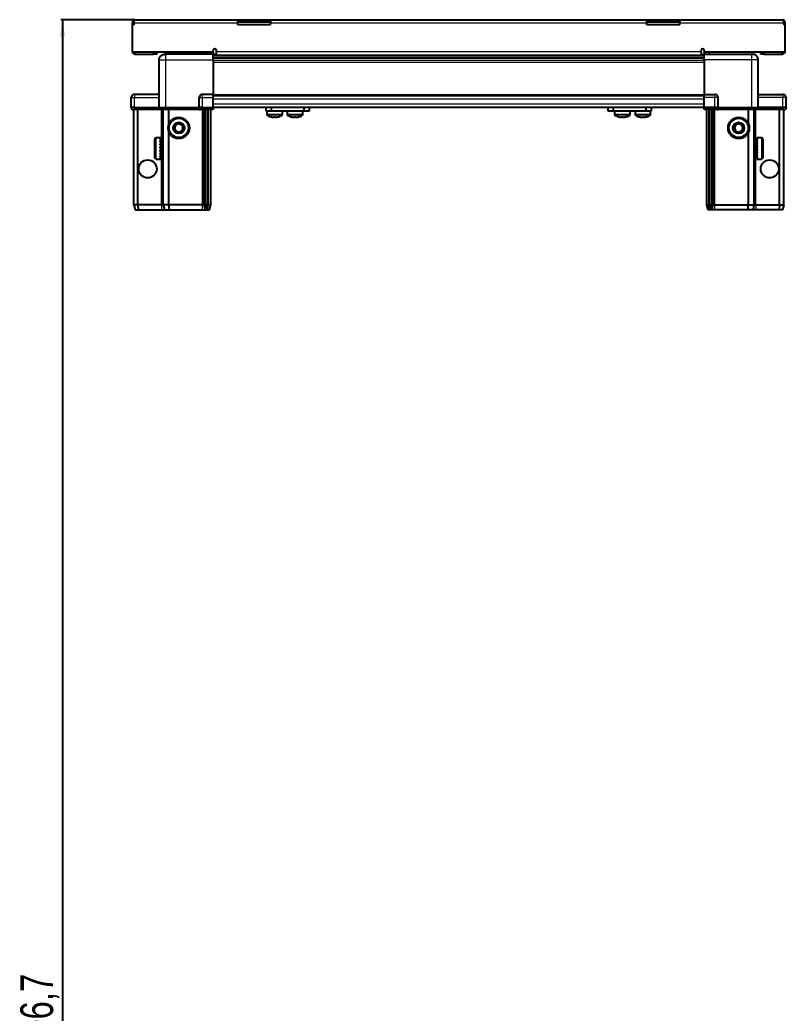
# Model space of a CAD drawing. Header units: millimetres. Extents: x 1021 to 3440, y -389 to 1496.
# Drawn here: x 1077 to 1545, y 218 to 825 of the extents above; entities that cross this region are included whole.
import ezdxf

# ---------------------------------------------------------------- set-up
doc = ezdxf.new("R2010")
doc.units = ezdxf.units.MM
doc.layers.add('FORMAT', color=7, linetype='Continuous')
doc.styles.add('SLDTEXTSTYLE0', font='TXT', dxfattribs={"width": 0.75})
doc.dimstyles.new('SLDDIMSTYLE0', dxfattribs={"dimtxt": 20, "dimasz": 10, "dimexe": 0, "dimexo": 0.0625, "dimgap": 5, "dimtad": 2, "dimdec": 1, "dimrnd": 1e-09, "dimzin": 12, "dimdsep": 46, "dimtxsty": 'SLDTEXTSTYLE0', "dimsah": 1, "dimcen": 0.09, "dimadec": 0, "dimazin": 3, "dimtfac": 1, "dimtofl": 0, "dimtmove": 0, "dimatfit": 3, "dimfxl": 0, "dimfrac": 2, "dimtolj": 1, "dimtzin": 12, "dimarcsym": 0})

# ---------------------------------------------------------------- blocks, each defined once
blk = doc.blocks.new('_D_8')
at = {"layer": 'FORMAT'}
for p, q in [((1146.72, 824.52), (1101.63, 824.52)), ((1102.63, 824.52), (1102.63, -382.18)), ((1147.22, -382.18), (1101.63, -382.18))]:
    blk.add_line(p, q, dxfattribs=at)
for points in [[(1102.63, 824.52), (1101.09, 814.52), (1104.17, 814.52)], [(1102.63, -382.18), (1104.17, -372.18), (1101.09, -372.18)]]:
    blk.add_solid(points, dxfattribs=at)
at = {"layer": 'FORMAT', "insert": (1076.85, 180.53), "char_height": 20, "attachment_point": 1, "rotation": 90, "style": 'SLDTEXTSTYLE0'}
blk.add_mtext('1206,7', dxfattribs=at)

msp = doc.modelspace()

# ---------------------------------------------------------------- linework, layer by layer
at = {"color": 7, "linetype": 'Continuous', "lineweight": 25}
for p, q in [((1146.13, 822.42), (1145.13, 822.42)), ((1145.13, 822.42), (1145.13, 821.52)), ((1145.13, 821.52), (1145.13, 805.02)), ((1146.13, 821.52), (1145.13, 821.52)), ((1146.13, 822.42), (1146.13, 821.52)), ((1146.73, 824.52), (1209.63, 824.52)), ((1209.63, 822.42), (1209.63, 824.52)), ((1209.63, 824.52), (1219.63, 824.52)), ((1219.63, 823.02), (1209.63, 823.02)), ((1209.63, 821.52), (1209.63, 822.42)), ((1229.63, 821.52), (1209.63, 821.52)), ((1219.63, 824.52), (1229.63, 824.52)), ((1229.63, 823.02), (1219.63, 823.02)), ((1229.63, 824.52), (1459.63, 824.52)), ((1229.63, 824.52), (1229.63, 822.42)), ((1229.63, 821.52), (1229.63, 822.42)), ((1459.63, 822.42), (1459.63, 824.52)), ((1459.63, 824.52), (1469.63, 824.52)), ((1469.63, 823.02), (1459.63, 823.02)), ((1459.63, 821.52), (1459.63, 822.42)), ((1479.63, 821.52), (1459.63, 821.52)), ((1469.63, 824.52), (1479.63, 824.52)), ((1479.63, 823.02), (1469.63, 823.02)), ((1479.63, 824.52), (1542.53, 824.52)), ((1479.63, 824.52), (1479.63, 822.42)), ((1479.63, 821.52), (1479.63, 822.42)), ((1543.13, 822.42), (1543.13, 821.52)), ((1543.13, 822.42), (1544.13, 822.42)), ((1544.13, 821.52), (1543.13, 821.52)), ((1544.13, 821.52), (1544.13, 822.42)), ((1544.13, 805.02), (1544.13, 821.52)), ((1145.13, 805.02), (1194.63, 805.02)), ((1147.23, 803.52), (1158.13, 803.52)), ((1160.13, 803.52), (1158.13, 803.52)), ((1160.13, 805.02), (1160.13, 803.52)), ((1165.38, 805.02), (1165.38, 803.52)), ((1194.63, 803.52), (1165.63, 803.52)), ((1191.88, 803.52), (1191.88, 805.02)), ((1194.63, 805.02), (1194.63, 805.87)), ((1194.63, 805.02), (1194.63, 803.52)), ((1194.63, 802.87), (1218.51, 802.87)), ((1494.63, 801.08), (1194.63, 801.08)), ((1494.63, 801.04), (1194.63, 801.04)), ((1196.63, 805.87), (1196.63, 805.12)), ((1196.63, 803.02), (1196.63, 805.12)), ((1196.63, 803.02), (1492.63, 803.02)), ((1213.13, 803.02), (1213.13, 802.87)), ((1213.29, 803.02), (1213.29, 802.87)), ((1213.5, 803.02), (1213.5, 802.87)), ((1214.05, 803.02), (1214.05, 802.87)), ((1214.46, 803.02), (1214.46, 802.87)), ((1215.35, 803.02), (1215.35, 802.87)), ((1215.94, 803.02), (1215.94, 802.87)), ((1217.07, 803.02), (1217.07, 802.87)), ((1217.77, 803.02), (1217.77, 802.87)), ((1218.51, 802.87), (1219.05, 802.87)), ((1219.05, 803.02), (1219.05, 802.87)), ((1219.05, 802.87), (1219.05, 802.87)), ((1219.05, 802.87), (1219.78, 802.87)), ((1219.23, 803.02), (1219.23, 802.87)), ((1219.73, 803.02), (1219.73, 802.87)), ((1219.78, 803.02), (1219.78, 802.87)), ((1219.78, 802.87), (1220.75, 802.87)), ((1219.78, 802.87), (1219.78, 802.87)), ((1220.75, 802.87), (1468.51, 802.87)), ((1221.08, 803.02), (1221.08, 802.87)), ((1221.09, 803.02), (1221.09, 802.87)), ((1221.78, 803.02), (1221.78, 802.87)), ((1222.96, 803.02), (1222.96, 802.87)), ((1223.57, 803.02), (1223.57, 802.87)), ((1224.52, 803.02), (1224.52, 802.87)), ((1224.98, 803.02), (1224.98, 802.87)), ((1225.61, 803.02), (1225.61, 802.87)), ((1225.86, 803.02), (1225.86, 802.87)), ((1226.1, 803.02), (1226.1, 802.87)), ((1226.13, 803.02), (1226.13, 802.87)), ((1463.13, 803.02), (1463.13, 802.87)), ((1463.24, 803.02), (1463.24, 802.87)), ((1463.42, 803.02), (1463.42, 802.87)), ((1463.93, 803.02), (1463.93, 802.87)), ((1464.32, 803.02), (1464.32, 802.87)), ((1465.18, 803.02), (1465.18, 802.87)), ((1465.74, 803.02), (1465.74, 802.87)), ((1466.86, 803.02), (1466.86, 802.87)), ((1467.54, 803.02), (1467.54, 802.87)), ((1468.42, 802.87), (1468.81, 802.87)), ((1468.81, 803.02), (1468.81, 802.87)), ((1468.81, 802.87), (1468.82, 802.87)), ((1468.82, 802.87), (1469.55, 802.87)), ((1469.07, 803.02), (1469.07, 802.87)), ((1469.55, 803.02), (1469.55, 802.87)), ((1469.55, 802.87), (1470.84, 802.87)), ((1470.75, 802.87), (1494.63, 802.87)), ((1470.84, 803.02), (1470.84, 802.87)), ((1470.94, 803.02), (1470.94, 802.87)), ((1471.56, 803.02), (1471.56, 802.87)), ((1472.76, 803.02), (1472.76, 802.87)), ((1473.38, 803.02), (1473.38, 802.87)), ((1474.36, 803.02), (1474.36, 802.87)), ((1474.84, 803.02), (1474.84, 802.87)), ((1475.51, 803.02), (1475.51, 802.87)), ((1475.79, 803.02), (1475.79, 802.87)), ((1476.08, 803.02), (1476.08, 802.87)), ((1476.13, 802.87), (1476.13, 803.02)), ((1476.13, 803.02), (1476.13, 802.87)), ((1492.63, 805.12), (1492.63, 805.87)), ((1492.63, 805.12), (1492.63, 803.02)), ((1494.63, 805.87), (1494.63, 805.02)), ((1494.63, 805.02), (1544.13, 805.02)), ((1494.63, 805.02), (1494.63, 803.52)), ((1494.63, 803.52), (1523.63, 803.52)), ((1497.38, 805.02), (1497.38, 803.52)), ((1523.88, 803.52), (1523.88, 805.02)), ((1529.13, 803.52), (1529.13, 805.02)), ((1531.13, 803.52), (1529.13, 803.52)), ((1531.13, 803.52), (1542.03, 803.52)), ((1161.63, 771.02), (1161.63, 800.02)), ((1194.63, 800.02), (1194.63, 779.02)), ((1494.63, 800.02), (1494.63, 779.02)), ((1527.63, 771.02), (1527.63, 800.02)), ((1144.63, 771.02), (1144.63, 777.02)), ((1161.63, 779.02), (1146.63, 779.02)), ((1186.13, 771.02), (1186.13, 777.02)), ((1194.63, 779.02), (1188.13, 779.02)), ((1194.63, 777.02), (1194.63, 779.02)), ((1194.63, 778.37), (1494.63, 778.37)), ((1194.63, 771.02), (1194.63, 777.02)), ((1494.63, 779.02), (1501.13, 779.02)), ((1494.63, 777.02), (1494.63, 779.02)), ((1494.63, 771.02), (1494.63, 777.02)), ((1503.13, 771.02), (1503.13, 777.02)), ((1527.63, 779.02), (1542.63, 779.02)), ((1544.63, 771.02), (1544.63, 777.02)), ((1144.63, 771.02), (1144.63, 771.02)), ((1144.63, 771.02), (1144.63, 770.69)), ((1144.63, 771.02), (1144.63, 770.69)), ((1146.63, 771.02), (1144.63, 771.02)), ((1144.63, 770.69), (1145.13, 769.82)), ((1144.63, 770.69), (1145.13, 769.82)), ((1146.63, 771.02), (1161.43, 771.02)), ((1161.43, 771.02), (1161.63, 771.02)), ((1161.63, 771.02), (1161.63, 769.82)), ((1161.63, 771.02), (1165.63, 771.02)), ((1165.63, 771.02), (1185.93, 771.02)), ((1185.93, 771.02), (1186.13, 771.02)), ((1186.13, 771.02), (1186.13, 769.82)), ((1188.13, 771.02), (1186.13, 771.02)), ((1186.13, 771.02), (1188.13, 771.02)), ((1188.13, 771.02), (1194.63, 771.02)), ((1188.13, 770.69), (1194.63, 770.69)), ((1194.63, 771.17), (1494.63, 771.17)), ((1194.63, 771.02), (1194.63, 770.69)), ((1194.63, 770.69), (1194.63, 769.82)), ((1227.08, 768.67), (1227.08, 771.17)), ((1230.08, 771.17), (1230.08, 768.67)), ((1250.28, 768.67), (1250.28, 771.17)), ((1253.28, 771.17), (1253.28, 768.67)), ((1435.98, 768.67), (1435.98, 771.17)), ((1438.98, 771.17), (1438.98, 768.67)), ((1459.18, 768.67), (1459.18, 771.17)), ((1462.18, 771.17), (1462.18, 768.67)), ((1494.63, 771.02), (1501.13, 771.02)), ((1494.63, 771.02), (1494.63, 770.69)), ((1494.63, 771.02), (1494.63, 771.02)), ((1501.13, 771.02), (1494.63, 771.02)), ((1494.63, 769.82), (1494.63, 770.69)), ((1494.63, 770.69), (1494.63, 770.69)), ((1494.63, 770.69), (1501.13, 770.69)), ((1503.13, 771.02), (1501.13, 771.02)), ((1503.13, 771.02), (1503.13, 769.82)), ((1503.13, 771.02), (1503.33, 771.02)), ((1503.33, 771.02), (1523.63, 771.02)), ((1523.63, 771.02), (1527.63, 771.02)), ((1527.63, 771.02), (1527.63, 769.82)), ((1527.63, 771.02), (1527.83, 771.02)), ((1527.83, 771.02), (1542.63, 771.02)), ((1542.63, 771.02), (1527.83, 771.02)), ((1544.63, 771.02), (1542.63, 771.02)), ((1544.13, 769.82), (1544.63, 770.69)), ((1544.63, 771.02), (1544.63, 770.69)), ((1145.13, 769.82), (1146.63, 769.82)), ((1146.13, 711.52), (1146.13, 769.82)), ((1161.43, 769.82), (1146.63, 769.82)), ((1148.63, 711.52), (1148.63, 769.82)), ((1161.63, 769.82), (1161.43, 769.82)), ((1165.63, 769.82), (1161.63, 769.82)), ((1164.13, 711.52), (1164.13, 769.82)), ((1185.93, 769.82), (1165.63, 769.82)), ((1167.63, 761.02), (1167.63, 769.82)), ((1186.13, 769.82), (1185.93, 769.82)), ((1186.13, 769.82), (1186.81, 769.82)), ((1194.63, 769.82), (1186.81, 769.82)), ((1189.13, 711.52), (1189.13, 769.82)), ((1190.13, 711.52), (1190.13, 769.82)), ((1191.63, 711.52), (1191.63, 769.82)), ((1193.13, 711.52), (1193.13, 769.82)), ((1230.08, 768.67), (1227.08, 768.67)), ((1227.43, 768.67), (1227.43, 766.76)), ((1250.28, 768.67), (1230.08, 768.67)), ((1236.93, 766.76), (1236.93, 768.67)), ((1239.88, 768.67), (1239.88, 766.76)), ((1239.93, 768.67), (1239.93, 766.76)), ((1249.43, 766.76), (1249.43, 768.67)), ((1253.28, 768.67), (1250.28, 768.67)), ((1438.98, 768.67), (1435.98, 768.67)), ((1459.18, 768.67), (1438.98, 768.67)), ((1439.83, 768.67), (1439.83, 766.76)), ((1449.33, 766.76), (1449.33, 768.67)), ((1449.38, 766.76), (1449.38, 768.67)), ((1452.33, 768.67), (1452.33, 766.76)), ((1462.18, 768.67), (1459.18, 768.67)), ((1461.83, 766.76), (1461.83, 768.67)), ((1502.45, 769.82), (1494.63, 769.82)), ((1496.13, 711.52), (1496.13, 769.82)), ((1497.63, 711.52), (1497.63, 769.82)), ((1499.13, 711.52), (1499.13, 769.82)), ((1500.13, 711.52), (1500.13, 769.82)), ((1502.45, 769.82), (1503.13, 769.82)), ((1503.33, 769.82), (1503.13, 769.82)), ((1523.63, 769.82), (1503.33, 769.82)), ((1521.63, 761.02), (1521.63, 769.82)), ((1527.63, 769.82), (1523.63, 769.82)), ((1525.13, 711.52), (1525.13, 769.82)), ((1527.83, 769.82), (1527.63, 769.82)), ((1542.63, 769.82), (1527.83, 769.82)), ((1540.63, 711.52), (1540.63, 769.82)), ((1542.63, 769.82), (1544.13, 769.82)), ((1543.13, 711.52), (1543.13, 769.82)), ((1162.63, 752.52), (1159.73, 752.52)), ((1162.13, 752.43), (1162.63, 752.43)), ((1162.13, 752.43), (1162.13, 752.26)), ((1162.13, 752.26), (1162.63, 752.26)), ((1162.63, 752.43), (1162.63, 752.52)), ((1162.63, 752.26), (1162.63, 752.43)), ((1162.63, 751.77), (1162.63, 752.26)), ((1167.63, 711.52), (1167.63, 756.02)), ((1521.63, 711.52), (1521.63, 756.02)), ((1529.53, 752.52), (1526.63, 752.52)), ((1526.63, 752.52), (1526.63, 752.51)), ((1527.13, 752.51), (1526.63, 752.51)), ((1526.63, 752.51), (1526.63, 752.43)), ((1526.63, 752.43), (1526.63, 752.09)), ((1527.13, 752.43), (1526.63, 752.43)), ((1527.13, 752.43), (1527.13, 752.51)), ((1158.93, 740.32), (1158.93, 751.72)), ((1162.13, 751.77), (1162.63, 751.77)), ((1162.13, 751.77), (1162.13, 751.39)), ((1162.13, 751.39), (1162.63, 751.39)), ((1162.13, 750.56), (1162.63, 750.56)), ((1162.13, 750.56), (1162.13, 750)), ((1162.13, 750), (1162.63, 750)), ((1162.13, 748.9), (1162.63, 748.9)), ((1162.13, 748.9), (1162.13, 748.22)), ((1162.13, 748.22), (1162.63, 748.22)), ((1162.13, 746.95), (1162.63, 746.95)), ((1162.13, 746.95), (1162.13, 746.22)), ((1162.13, 746.65), (1162.63, 746.65)), ((1162.13, 746.22), (1162.63, 746.22)), ((1162.63, 751.39), (1162.63, 751.77)), ((1162.63, 750.56), (1162.63, 751.39)), ((1162.63, 750), (1162.63, 750.56)), ((1162.73, 750.42), (1162.63, 750.42)), ((1162.63, 748.9), (1162.63, 750)), ((1162.63, 748.22), (1162.63, 748.9)), ((1162.63, 746.95), (1162.63, 748.22)), ((1162.63, 746.65), (1162.63, 746.95)), ((1162.63, 744.92), (1162.63, 746.22)), ((1162.73, 748.91), (1162.73, 750.42)), ((1162.73, 741.62), (1162.73, 748.91)), ((1163.61, 749.33), (1163.13, 750.02)), ((1163.13, 742.02), (1163.13, 750.02)), ((1164.1, 750.02), (1163.61, 749.33)), ((1163.61, 742.71), (1163.61, 749.33)), ((1164.13, 750.02), (1164.1, 750.02)), ((1164.1, 742.02), (1164.1, 750.02)), ((1525.16, 750.02), (1525.13, 750.02)), ((1525.65, 749.33), (1525.16, 750.02)), ((1525.16, 750.02), (1525.16, 748.98)), ((1525.16, 748.98), (1525.16, 742.02)), ((1526.13, 750.02), (1525.65, 749.33)), ((1525.65, 749.33), (1525.65, 748.47)), ((1525.65, 748.47), (1525.65, 742.71)), ((1526.13, 750.02), (1526.13, 748.98)), ((1526.13, 748.98), (1526.13, 742.02)), ((1526.63, 750.42), (1526.53, 750.42)), ((1526.53, 750.42), (1526.53, 741.62)), ((1527.13, 752.09), (1526.63, 752.09)), ((1526.63, 752.09), (1526.63, 751.78)), ((1526.63, 751.78), (1526.63, 751.07)), ((1527.13, 751.78), (1526.63, 751.78)), ((1527.13, 751.07), (1526.63, 751.07)), ((1526.63, 751.07), (1526.63, 750.57)), ((1526.63, 750.57), (1526.63, 749.55)), ((1527.13, 750.57), (1526.63, 750.57)), ((1527.13, 749.55), (1526.63, 749.55)), ((1526.63, 749.55), (1526.63, 748.91)), ((1526.63, 748.91), (1526.63, 747.7)), ((1527.13, 748.91), (1526.63, 748.91)), ((1527.13, 747.7), (1526.63, 747.7)), ((1526.63, 747.7), (1526.63, 747.15)), ((1527.13, 747.15), (1526.63, 747.15)), ((1526.63, 746.97), (1526.63, 745.67)), ((1527.13, 746.97), (1526.63, 746.97)), ((1527.13, 751.78), (1527.13, 752.09)), ((1527.13, 750.57), (1527.13, 751.07)), ((1527.13, 748.91), (1527.13, 749.55)), ((1527.13, 746.97), (1527.13, 747.7)), ((1530.33, 751.72), (1530.33, 750.23)), ((1530.33, 750.23), (1530.33, 740.32)), ((1162.13, 744.92), (1162.63, 744.92)), ((1162.13, 744.92), (1162.13, 744.2)), ((1162.13, 744.79), (1162.63, 744.79)), ((1162.13, 744.2), (1162.63, 744.2)), ((1162.13, 743), (1162.63, 743)), ((1162.13, 743), (1162.13, 742.36)), ((1162.13, 742.36), (1162.63, 742.36)), ((1162.13, 741.37), (1162.63, 741.37)), ((1162.13, 741.37), (1162.13, 740.88)), ((1162.13, 740.88), (1162.63, 740.88)), ((1162.13, 740.19), (1162.63, 740.19)), ((1162.13, 740.19), (1162.13, 739.9)), ((1162.63, 744.2), (1162.63, 744.79)), ((1162.63, 743), (1162.63, 744.2)), ((1162.63, 742.36), (1162.63, 743)), ((1162.63, 741.37), (1162.63, 742.36)), ((1162.63, 741.62), (1162.73, 741.62)), ((1162.63, 740.88), (1162.63, 741.37)), ((1162.63, 740.19), (1162.63, 740.88)), ((1162.63, 739.9), (1162.63, 740.19)), ((1163.13, 742.02), (1163.61, 742.71)), ((1163.61, 742.71), (1164.1, 742.02)), ((1164.1, 742.02), (1164.13, 742.02)), ((1525.13, 742.02), (1525.16, 742.02)), ((1525.16, 742.02), (1525.65, 742.71)), ((1525.65, 742.71), (1526.13, 742.02)), ((1526.53, 741.62), (1526.63, 741.62)), ((1527.13, 745.67), (1526.63, 745.67)), ((1527.13, 745.29), (1526.63, 745.29)), ((1526.63, 745.29), (1526.63, 744.94)), ((1527.13, 744.94), (1526.63, 744.94)), ((1526.63, 744.94), (1526.63, 743.68)), ((1527.13, 743.68), (1526.63, 743.68)), ((1526.63, 743.68), (1526.63, 743.01)), ((1526.63, 743.01), (1526.63, 741.92)), ((1527.13, 743.01), (1526.63, 743.01)), ((1527.13, 741.92), (1526.63, 741.92)), ((1526.63, 741.92), (1526.63, 741.38)), ((1526.63, 741.38), (1526.63, 740.57)), ((1527.13, 741.38), (1526.63, 741.38)), ((1527.13, 740.57), (1526.63, 740.57)), ((1526.63, 740.57), (1526.63, 740.2)), ((1526.63, 740.2), (1526.63, 739.74)), ((1527.13, 740.2), (1526.63, 740.2)), ((1527.13, 744.94), (1527.13, 745.67)), ((1527.13, 743.01), (1527.13, 743.68)), ((1527.13, 741.38), (1527.13, 741.92)), ((1527.13, 740.2), (1527.13, 740.57)), ((1159.73, 739.52), (1162.63, 739.52)), ((1162.13, 739.9), (1162.63, 739.9)), ((1162.13, 739.59), (1162.63, 739.59)), ((1162.13, 739.59), (1162.13, 739.52)), ((1162.13, 739.52), (1162.63, 739.52)), ((1162.63, 739.59), (1162.63, 739.9)), ((1162.63, 739.52), (1162.63, 739.59)), ((1162.63, 739.52), (1162.63, 739.52)), ((1527.13, 739.74), (1526.63, 739.74)), ((1526.63, 739.74), (1526.63, 739.59)), ((1526.63, 739.59), (1526.63, 739.52)), ((1527.13, 739.59), (1526.63, 739.59)), ((1526.63, 739.52), (1529.53, 739.52)), ((1527.13, 739.59), (1527.13, 739.74)), ((1148.63, 711.52), (1146.13, 711.52)), ((1146.13, 711.52), (1146.93, 708.52)), ((1163.13, 711.52), (1148.63, 711.52)), ((1148.63, 711.52), (1148.78, 708.52)), ((1164.13, 711.52), (1163.13, 711.52)), ((1167.63, 711.52), (1164.13, 711.52)), ((1164.13, 711.52), (1164.93, 708.52)), ((1188.13, 711.52), (1167.63, 711.52)), ((1167.96, 708.52), (1167.63, 711.52)), ((1189.13, 711.52), (1188.13, 711.52)), ((1190.13, 711.52), (1189.13, 711.52)), ((1189.93, 708.52), (1189.13, 711.52)), ((1191.63, 711.52), (1190.13, 711.52)), ((1190.67, 708.52), (1190.13, 711.52)), ((1191.17, 708.52), (1191.63, 711.52)), ((1193.13, 711.52), (1191.63, 711.52)), ((1192.33, 708.52), (1193.13, 711.52)), ((1496.13, 711.52), (1497.63, 711.52)), ((1496.93, 708.52), (1496.13, 711.52)), ((1497.63, 711.52), (1499.13, 711.52)), ((1498.08, 708.52), (1497.63, 711.52)), ((1498.58, 708.52), (1499.13, 711.52)), ((1499.13, 711.52), (1500.13, 711.52)), ((1499.33, 708.52), (1500.13, 711.52)), ((1500.13, 711.52), (1501.13, 711.52)), ((1501.13, 711.52), (1521.63, 711.52)), ((1521.3, 708.52), (1521.63, 711.52)), ((1521.63, 711.52), (1525.13, 711.52)), ((1525.13, 711.52), (1524.33, 708.52)), ((1525.13, 711.52), (1526.13, 711.52)), ((1526.13, 711.52), (1540.63, 711.52)), ((1540.63, 711.52), (1540.47, 708.52)), ((1540.63, 711.52), (1543.13, 711.52)), ((1543.13, 711.52), (1542.33, 708.52)), ((1146.93, 708.52), (1148.78, 708.52)), ((1148.78, 708.52), (1163.13, 708.52)), ((1163.13, 708.52), (1164.93, 708.52)), ((1164.93, 708.52), (1167.96, 708.52)), ((1167.96, 708.52), (1188.13, 708.52)), ((1188.13, 708.52), (1189.93, 708.52)), ((1189.93, 708.52), (1190.67, 708.52)), ((1190.67, 708.52), (1191.17, 708.52)), ((1191.17, 708.52), (1192.33, 708.52)), ((1498.08, 708.52), (1496.93, 708.52)), ((1498.58, 708.52), (1498.08, 708.52)), ((1499.33, 708.52), (1498.58, 708.52)), ((1501.13, 708.52), (1499.33, 708.52)), ((1521.3, 708.52), (1501.13, 708.52)), ((1524.33, 708.52), (1521.3, 708.52)), ((1526.13, 708.52), (1524.33, 708.52)), ((1540.47, 708.52), (1526.13, 708.52)), ((1542.33, 708.52), (1540.47, 708.52))]:
    msp.add_line(p, q, dxfattribs=at)
at = {"color": 8, "linetype": 'Continuous', "lineweight": 18}
for p, q in [((1209.63, 822.42), (1146.13, 822.42)), ((1219.63, 823.02), (1219.63, 824.52)), ((1459.63, 822.42), (1229.63, 822.42)), ((1469.63, 824.52), (1469.63, 823.02)), ((1543.13, 822.42), (1479.63, 822.42)), ((1147.23, 805.02), (1147.23, 803.52)), ((1158.13, 803.52), (1158.13, 805.02)), ((1194.63, 803.52), (1196.63, 803.52)), ((1494.63, 802.28), (1194.63, 802.28)), ((1196.63, 805.12), (1492.63, 805.12)), ((1492.63, 803.52), (1494.63, 803.52)), ((1531.13, 805.02), (1531.13, 803.52)), ((1542.03, 805.02), (1542.03, 803.52)), ((1165.63, 800.02), (1194.63, 800.02)), ((1165.63, 771.02), (1165.63, 800.02)), ((1194.63, 799.84), (1494.63, 799.84)), ((1494.63, 798.42), (1194.63, 798.42)), ((1523.63, 800.02), (1494.63, 800.02)), ((1523.63, 771.02), (1523.63, 800.02)), ((1144.63, 777.02), (1146.63, 777.02)), ((1146.63, 779.02), (1146.63, 777.02)), ((1146.63, 777.02), (1161.63, 777.02)), ((1146.63, 771.02), (1146.63, 777.02)), ((1186.13, 777.02), (1188.13, 777.02)), ((1188.13, 777.02), (1188.13, 779.02)), ((1188.13, 771.02), (1188.13, 777.02)), ((1188.13, 777.02), (1194.63, 777.02)), ((1194.63, 779.02), (1494.63, 779.02)), ((1501.13, 777.02), (1494.63, 777.02)), ((1501.13, 777.02), (1501.13, 779.02)), ((1501.13, 771.02), (1501.13, 777.02)), ((1503.13, 777.02), (1501.13, 777.02)), ((1542.63, 777.02), (1527.63, 777.02)), ((1542.63, 779.02), (1542.63, 777.02)), ((1542.63, 771.02), (1542.63, 777.02)), ((1544.63, 777.02), (1542.63, 777.02)), ((1146.63, 771.02), (1146.63, 769.82)), ((1161.43, 769.82), (1161.43, 771.02)), ((1165.63, 771.02), (1165.63, 769.82)), ((1185.93, 769.82), (1185.93, 771.02)), ((1188.13, 771.02), (1188.13, 770.69)), ((1194.63, 776.37), (1494.63, 776.37)), ((1194.63, 773.17), (1494.63, 773.17)), ((1494.63, 771.02), (1494.63, 770.69)), ((1501.13, 771.02), (1501.13, 770.69)), ((1503.33, 771.02), (1503.33, 769.82)), ((1523.63, 771.02), (1523.63, 769.82)), ((1527.83, 771.02), (1527.83, 769.82)), ((1542.63, 771.02), (1542.63, 769.82)), ((1163.13, 750.02), (1163.13, 769.82)), ((1188.13, 711.52), (1188.13, 769.82)), ((1236.93, 766.76), (1227.43, 766.76)), ((1236.74, 766.39), (1227.62, 766.39)), ((1239.93, 766.76), (1239.88, 766.76)), ((1249.43, 766.76), (1239.93, 766.76)), ((1240.12, 766.39), (1240.07, 766.39)), ((1249.24, 766.39), (1240.12, 766.39)), ((1442.04, 766.76), (1439.83, 766.76)), ((1442.14, 766.39), (1440.02, 766.39)), ((1449.33, 766.76), (1442.04, 766.76)), ((1449.14, 766.39), (1442.14, 766.39)), ((1449.19, 766.39), (1449.14, 766.39)), ((1449.38, 766.76), (1449.33, 766.76)), ((1459.83, 766.76), (1452.33, 766.76)), ((1459.72, 766.39), (1452.52, 766.39)), ((1461.64, 766.39), (1459.72, 766.39)), ((1461.83, 766.76), (1459.83, 766.76)), ((1501.13, 711.52), (1501.13, 769.82)), ((1526.13, 750.02), (1526.13, 769.82)), ((1159.73, 739.52), (1159.73, 752.52)), ((1529.53, 752.52), (1529.53, 750.83)), ((1529.53, 750.83), (1529.53, 739.52)), ((1163.13, 711.52), (1163.13, 742.02)), ((1526.13, 711.52), (1526.13, 742.02)), ((1163.13, 711.52), (1163.13, 708.52)), ((1188.13, 708.52), (1188.13, 711.52)), ((1501.13, 708.52), (1501.13, 711.52)), ((1526.13, 711.52), (1526.13, 708.52))]:
    msp.add_line(p, q, dxfattribs=at)
at = {"color": 7, "linetype": 'Continuous', "lineweight": 25}
for centre, radius in [((1173.63, 758.52), 6.5), ((1515.63, 758.52), 6.5), ((1173.63, 758.52), 3.46), ((1515.63, 758.52), 3.46), ((1154.63, 733.52), 5.5), ((1534.63, 733.52), 5.5)]:
    msp.add_circle(centre, radius, dxfattribs=at)
at = {"color": 8, "linetype": 'Continuous', "lineweight": 18}
for centre in [(1173.63, 758.52), (1515.63, 758.52)]:
    msp.add_circle(centre, 5.7, dxfattribs=at)
at = {"color": 7, "linetype": 'Continuous', "lineweight": 25}
for centre, radius, start, end in [((1195.63, 805.87), 1, 0, 180), ((1493.63, 805.87), 1, 0, 180), ((1147.23, 805.62), 2.1, 196.60155, 270), ((1542.03, 805.62), 2.1, 270, 343.39845), ((1146.63, 777.02), 2, 90, 180), ((1188.13, 777.02), 2, 90, 180), ((1501.13, 777.02), 2, 0, 90), ((1542.63, 777.02), 2, 0, 90), ((1227.88, 766.76), 0.45, 180, 235.28209), ((1232.18, 772.97), 8, 235.28209, 258.9392), ((1232.18, 772.97), 8, 281.00757, 304.71791), ((1236.48, 766.76), 0.45, 304.71791, 0), ((1240.33, 766.76), 0.45, 180, 235.28209), ((1240.38, 766.76), 0.45, 180, 235.28209), ((1244.63, 772.97), 8, 235.28209, 256.54113), ((1244.68, 772.97), 8, 235.28209, 259.06255), ((1244.68, 772.97), 8, 280.87532, 304.71791), ((1248.98, 766.76), 0.45, 304.71791, 0), ((1440.28, 766.76), 0.45, 180, 235.28209), ((1444.58, 772.97), 8, 235.28209, 259.05401), ((1444.58, 772.97), 8, 280.84597, 304.71791), ((1444.63, 772.97), 8, 280.92113, 304.71791), ((1448.88, 766.76), 0.45, 304.71791, 0), ((1448.93, 766.76), 0.45, 304.71791, 0), ((1452.78, 766.76), 0.45, 180, 235.28209), ((1457.08, 772.97), 8, 235.28209, 258.92302), ((1457.08, 772.97), 8, 280.93918, 304.71791), ((1461.38, 766.76), 0.45, 304.71791, 0), ((1173.63, 758.52), 2.5, 134.92207, 194.92207), ((1173.63, 758.52), 2.5, 74.92207, 134.92207), ((1173.63, 758.52), 2.5, 14.92207, 74.92207), ((1173.63, 758.52), 2.5, 314.92207, 14.92207), ((1515.63, 758.52), 2.5, 118.29497, 178.29497), ((1515.63, 758.52), 2.5, 178.29497, 238.29497), ((1515.63, 758.52), 2.5, 58.29497, 118.29497), ((1515.63, 758.52), 2.5, 298.29497, 358.29497), ((1515.63, 758.52), 2.5, 358.29497, 58.29497), ((1159.73, 751.72), 0.8, 90, 180), ((1173.63, 758.52), 2.5, 194.92207, 254.92207), ((1173.63, 758.52), 2.5, 254.92207, 314.92207), ((1515.63, 758.52), 2.5, 238.29497, 298.29497), ((1529.53, 751.72), 0.8, 360, 90), ((1163.13, 750.42), 0.4, 180, 270), ((1526.13, 750.42), 0.4, 270, 0), ((1159.73, 740.32), 0.8, 180, 270), ((1163.13, 741.62), 0.4, 90, 180), ((1526.13, 741.62), 0.4, 360, 90), ((1529.53, 740.32), 0.8, 270, 0)]:
    msp.add_arc(centre, radius, start, end, dxfattribs=at)
for centre, start_param, end_param in [((1188.13, 767.22), 0, 0.722734), ((1501.13, 767.22), 5.560451, 6.283185)]:
    msp.add_ellipse(centre, major_axis=(0, 3.46), ratio=0.57735, start_param=start_param, end_param=end_param, dxfattribs=at)
for points, knots in [([(1146.72, 824.43), (1146.64, 824.42), (1146.32, 824.37), (1145.84, 824.04), (1145.38, 823.49), (1145.16, 822.91), (1145.14, 822.55), (1145.13, 822.42)], [0, 0, 0, 0, 0.0862, 0.345314, 0.604426, 0.863537, 1, 1, 1, 1]), ([(1146.13, 822.42), (1146.18, 822.67), (1146.27, 823.17), (1146.4, 823.81), (1146.53, 824.27), (1146.64, 824.49), (1146.71, 824.51), (1146.73, 824.52)], [0, 0, 0, 0, 0.230255, 0.448522, 0.666786, 0.88505, 1, 1, 1, 1]), ([(1544.13, 822.42), (1544.1, 822.67), (1544.05, 823.17), (1543.66, 823.81), (1543.1, 824.29), (1542.64, 824.42), (1542.41, 824.49)], [0, 0, 0, 0, 0.260161, 0.506776, 0.753388, 1, 1, 1, 1]), ([(1542.53, 824.52), (1542.58, 824.49), (1542.67, 824.44), (1542.8, 824.05), (1542.93, 823.49), (1543.04, 822.91), (1543.11, 822.55), (1543.13, 822.42)], [0, 0, 0, 0, 0.230255, 0.448522, 0.666786, 0.88505, 1, 1, 1, 1]), ([(1161.63, 800.02), (1161.68, 800.46), (1161.75, 801.14), (1162.18, 801.95), (1162.64, 802.51), (1163.2, 802.97), (1164.01, 803.4), (1164.69, 803.47), (1165.13, 803.52)], [0, 0, 0, 0, 0.239457, 0.368361, 0.5, 0.631639, 0.760543, 1, 1, 1, 1]), ([(1165.63, 803.52), (1165.56, 803.52), (1165.43, 803.52), (1165.27, 803.52), (1165.15, 803.52), (1165.14, 803.52), (1165.13, 803.52)], [0, 0, 0, 0, 0.249394, 0.500333, 0.750167, 1, 1, 1, 1]), ([(1194.63, 800.02), (1194.63, 800.41), (1194.63, 801.2), (1194.63, 802.25), (1194.63, 803.04), (1194.63, 803.46), (1194.63, 803.5), (1194.63, 803.52)], [0, 0, 0, 0, 0.214694, 0.429388, 0.644082, 0.858775, 1, 1, 1, 1]), ([(1494.63, 800.02), (1494.63, 800.41), (1494.63, 801.2), (1494.63, 802.25), (1494.63, 803.04), (1494.63, 803.46), (1494.63, 803.5), (1494.63, 803.52)], [0, 0, 0, 0, 0.214694, 0.429388, 0.644082, 0.858775, 1, 1, 1, 1]), ([(1523.63, 803.52), (1523.69, 803.52), (1523.83, 803.52), (1523.99, 803.52), (1524.11, 803.52), (1524.12, 803.52), (1524.13, 803.52)], [0, 0, 0, 0, 0.249394, 0.500333, 0.750167, 1, 1, 1, 1]), ([(1527.63, 800.02), (1527.58, 800.46), (1527.51, 801.14), (1527.07, 801.95), (1526.62, 802.51), (1526.06, 802.97), (1525.25, 803.4), (1524.57, 803.47), (1524.13, 803.52)], [0, 0, 0, 0, 0.2394568, 0.3683607, 0.5, 0.6316393, 0.7605432, 1, 1, 1, 1]), ([(1230.68, 765.12), (1230.68, 765.11), (1230.68, 765.11), (1230.54, 765.14), (1230.36, 765.2), (1230.21, 765.25), (1230.14, 765.28), (1230.13, 765.29), (1230.13, 765.29), (1230.14, 765.29), (1230.16, 765.29), (1230.23, 765.27), (1230.52, 765.21), (1230.9, 765.13), (1231.32, 765.11), (1231.59, 765.13), (1231.75, 765.2), (1231.85, 765.27), (1231.92, 765.29), (1231.95, 765.29), (1231.97, 765.29), (1231.99, 765.29), (1232.03, 765.29), (1232.13, 765.25), (1232.29, 765.19), (1232.51, 765.13), (1232.81, 765.11), (1233.15, 765.13), (1233.46, 765.18), (1233.7, 765.23), (1233.82, 765.25), (1233.9, 765.27), (1233.95, 765.29), (1233.99, 765.29), (1234.01, 765.29), (1234.01, 765.29), (1234.01, 765.29)], [0, 0, 0, 0, 0.0260981, 0.0798373, 0.1372046, 0.1783571, 0.1990393, 0.2033396, 0.2076895, 0.2107229, 0.2145438, 0.2214795, 0.2486016, 0.3557772, 0.404897, 0.4544227, 0.54605, 0.5914038, 0.5971187, 0.6013251, 0.6043817, 0.6074438, 0.6119905, 0.6242286, 0.6785193, 0.7597502, 0.8043048, 0.8490258, 0.923625, 0.9513598, 0.9687075, 0.9799959, 0.9911421, 0.9954732, 0.998845, 1, 1, 1, 1]), ([(1234.01, 765.29), (1234.02, 765.29), (1234.02, 765.29), (1234.03, 765.29), (1233.98, 765.25), (1233.84, 765.19), (1233.7, 765.13), (1233.65, 765.11), (1233.69, 765.12), (1233.71, 765.12)], [0, 0, 0, 0, 0.015183, 0.036536, 0.0957, 0.360142, 0.675239, 0.874535, 1, 1, 1, 1]), ([(1243.17, 765.12), (1243.17, 765.11), (1243.19, 765.11), (1243.05, 765.16), (1242.89, 765.22), (1242.77, 765.28), (1242.77, 765.29), (1242.77, 765.29), (1242.79, 765.29), (1242.81, 765.29), (1242.9, 765.27), (1243.24, 765.19), (1243.66, 765.12), (1244.1, 765.11), (1244.32, 765.14), (1244.49, 765.2), (1244.61, 765.25), (1244.69, 765.28), (1244.74, 765.29), (1244.76, 765.29), (1244.78, 765.29), (1244.81, 765.29), (1244.87, 765.27), (1245, 765.21), (1245.15, 765.13), (1245.46, 765.11), (1245.85, 765.13), (1246.23, 765.2), (1246.53, 765.27), (1246.64, 765.29), (1246.66, 765.29), (1246.67, 765.29), (1246.68, 765.29), (1246.68, 765.29), (1246.62, 765.25), (1246.44, 765.19), (1246.24, 765.13), (1246.2, 765.12), (1246.19, 765.12)], [0, 0, 0, 0, 0.028363, 0.080682, 0.138356, 0.167292, 0.170918, 0.173795, 0.176698, 0.18005, 0.186399, 0.213077, 0.319019, 0.35398, 0.399283, 0.447645, 0.482337, 0.499772, 0.503397, 0.507064, 0.509622, 0.512843, 0.51869, 0.541554, 0.631904, 0.673313, 0.715064, 0.792307, 0.830541, 0.835358, 0.838904, 0.841481, 0.844063, 0.847895, 0.858212, 0.90398, 0.972459, 1, 1, 1, 1]), ([(1443.06, 765.12), (1443.06, 765.12), (1443.02, 765.13), (1442.81, 765.19), (1442.65, 765.25), (1442.59, 765.28), (1442.58, 765.29), (1442.58, 765.29), (1442.59, 765.29), (1442.61, 765.29), (1442.66, 765.28), (1442.88, 765.23), (1443.21, 765.16), (1443.59, 765.12), (1443.87, 765.11), (1444.13, 765.15), (1444.27, 765.22), (1444.4, 765.28), (1444.45, 765.29), (1444.47, 765.29), (1444.49, 765.29), (1444.52, 765.29), (1444.56, 765.28), (1444.68, 765.24), (1444.84, 765.16), (1445.09, 765.11), (1445.45, 765.11), (1445.82, 765.16), (1446.15, 765.22), (1446.38, 765.28), (1446.46, 765.29), (1446.48, 765.29), (1446.49, 765.29), (1446.49, 765.29), (1446.47, 765.27), (1446.31, 765.19), (1446.07, 765.11), (1446.09, 765.11), (1446.09, 765.11)], [0, 0, 0, 0, 0.024519, 0.105974, 0.133842, 0.147819, 0.153553, 0.156403, 0.15928, 0.16178, 0.166477, 0.181648, 0.254111, 0.300998, 0.335579, 0.379192, 0.462021, 0.482676, 0.486455, 0.490271, 0.492817, 0.495357, 0.499784, 0.513427, 0.576955, 0.640973, 0.679017, 0.731371, 0.789083, 0.818039, 0.821666, 0.824546, 0.82745, 0.830805, 0.837158, 0.863854, 0.969866, 1, 1, 1, 1]), ([(1455.55, 765.12), (1455.56, 765.12), (1455.61, 765.11), (1455.56, 765.13), (1455.44, 765.18), (1455.33, 765.23), (1455.28, 765.25), (1455.25, 765.27), (1455.23, 765.29), (1455.23, 765.29), (1455.24, 765.29), (1455.24, 765.29), (1455.25, 765.29)], [0, 0, 0, 0, 0.117513, 0.319182, 0.655587, 0.780657, 0.858887, 0.909792, 0.960055, 0.979586, 0.994792, 1, 1, 1, 1]), ([(1455.25, 765.29), (1455.25, 765.29), (1455.26, 765.29), (1455.3, 765.29), (1455.46, 765.25), (1455.75, 765.19), (1456.1, 765.13), (1456.43, 765.11), (1456.76, 765.13), (1456.97, 765.19), (1457.13, 765.25), (1457.21, 765.28), (1457.25, 765.29), (1457.28, 765.29), (1457.3, 765.29), (1457.32, 765.29), (1457.37, 765.28), (1457.47, 765.23), (1457.58, 765.16), (1457.78, 765.12), (1458.03, 765.11), (1458.42, 765.15), (1458.77, 765.22), (1459.04, 765.28), (1459.1, 765.29), (1459.12, 765.29), (1459.13, 765.29), (1459.13, 765.29), (1459.12, 765.28), (1459.02, 765.24), (1458.81, 765.17), (1458.59, 765.11), (1458.58, 765.12), (1458.58, 765.12)], [0, 0, 0, 0, 0.003351, 0.008063, 0.021119, 0.079476, 0.149012, 0.192992, 0.237333, 0.333888, 0.366922, 0.38349, 0.390287, 0.393665, 0.397075, 0.40004, 0.405607, 0.423591, 0.509487, 0.565066, 0.606058, 0.657756, 0.755941, 0.780424, 0.784904, 0.789427, 0.792445, 0.795456, 0.800704, 0.816876, 0.89218, 0.968066, 1, 1, 1, 1]), ([(1170.84, 759.27), (1171.21, 759.64), (1171.89, 760.32), (1172.57, 760.99), (1172.89, 761.31)], [0, 0, 0, 0, 0.534686, 1, 1, 1, 1]), ([(1171.59, 756.48), (1171.5, 756.81), (1171.28, 757.61), (1171.03, 758.57), (1170.87, 759.15), (1170.84, 759.27)], [0, 0, 0, 0, 0.3629006, 0.8668753, 1, 1, 1, 1]), ([(1172.89, 761.31), (1173.38, 761.18), (1174.32, 760.92), (1175.24, 760.67), (1175.67, 760.56)], [0, 0, 0, 0, 0.534686, 1, 1, 1, 1]), ([(1175.67, 760.56), (1175.71, 760.44), (1175.86, 759.86), (1176.12, 758.9), (1176.33, 758.1), (1176.42, 757.77)], [0, 0, 0, 0, 0.133125, 0.637099, 1, 1, 1, 1]), ([(1513.09, 757.15), (1513.1, 757.67), (1513.13, 758.63), (1513.16, 759.59), (1513.17, 760.04)], [0, 0, 0, 0, 0.5346859, 1, 1, 1, 1]), ([(1513.17, 760.04), (1513.63, 760.28), (1514.48, 760.74), (1515.32, 761.19), (1515.72, 761.41)], [0, 0, 0, 0, 0.534686, 1, 1, 1, 1]), ([(1515.72, 761.41), (1515.82, 761.34), (1516.33, 761.03), (1517.18, 760.5), (1517.88, 760.07), (1518.17, 759.89)], [0, 0, 0, 0, 0.133125, 0.637099, 1, 1, 1, 1]), ([(1518.17, 759.89), (1518.16, 759.37), (1518.13, 758.41), (1518.1, 757.45), (1518.09, 757)], [0, 0, 0, 0, 0.5346859, 1, 1, 1, 1]), ([(1174.37, 755.73), (1173.87, 755.87), (1172.94, 756.12), (1172.02, 756.37), (1171.59, 756.48)], [0, 0, 0, 0, 0.534686, 1, 1, 1, 1]), ([(1176.42, 757.77), (1176.05, 757.41), (1175.37, 756.72), (1174.69, 756.05), (1174.37, 755.73)], [0, 0, 0, 0, 0.534686, 1, 1, 1, 1]), ([(1515.54, 755.63), (1515.25, 755.82), (1514.55, 756.25), (1513.7, 756.77), (1513.19, 757.09), (1513.09, 757.15)], [0, 0, 0, 0, 0.3629006, 0.8668753, 1, 1, 1, 1]), ([(1518.09, 757), (1517.63, 756.76), (1516.78, 756.3), (1515.94, 755.85), (1515.54, 755.63)], [0, 0, 0, 0, 0.534686, 1, 1, 1, 1])]:
    msp.add_open_spline(points, degree=3, knots=knots, dxfattribs=at)
at = {"color": 8, "linetype": 'Continuous', "lineweight": 18}
for points, knots in [([(1165.63, 800.02), (1165.63, 800.46), (1165.63, 801.14), (1165.63, 801.95), (1165.63, 802.51), (1165.63, 802.97), (1165.63, 803.4), (1165.63, 803.47), (1165.63, 803.52)], [0, 0, 0, 0, 0.239457, 0.368361, 0.5, 0.631639, 0.760543, 1, 1, 1, 1]), ([(1523.63, 800.02), (1523.63, 800.46), (1523.63, 801.14), (1523.63, 801.95), (1523.63, 802.51), (1523.63, 802.97), (1523.63, 803.4), (1523.63, 803.47), (1523.63, 803.52)], [0, 0, 0, 0, 0.2394568, 0.3683607, 0.5, 0.6316393, 0.7605432, 1, 1, 1, 1])]:
    msp.add_open_spline(points, degree=3, knots=knots, dxfattribs=at)
for points in [[(1161.63, 800.02), (1161.69, 800.02), (1161.81, 800.02), (1162.73, 800.02), (1164.06, 800.02), (1165.11, 800.02), (1165.63, 800.02)], [(1527.63, 800.02), (1527.57, 800.02), (1527.45, 800.02), (1526.52, 800.02), (1525.2, 800.02), (1524.15, 800.02), (1523.63, 800.02)]]:
    msp.add_open_spline(points, degree=3, dxfattribs=at)

# ---------------------------------------------------------------- dimensions: what is measured, and where the dimension line sits
at = {"layer": 'FORMAT'}
dim = msp.add_linear_dim(base=(1102.63, -382.18), p1=(1146.73, 824.52), p2=(1147.23, -382.18), angle=90, dimstyle='SLDDIMSTYLE0', dxfattribs=at)
dim.commit()
dim.dimension.update_dxf_attribs({"geometry": '_D_8', "text_midpoint": (1102.63, 221.17), "dimtype": 160})

doc.saveas('drawing.dxf')
